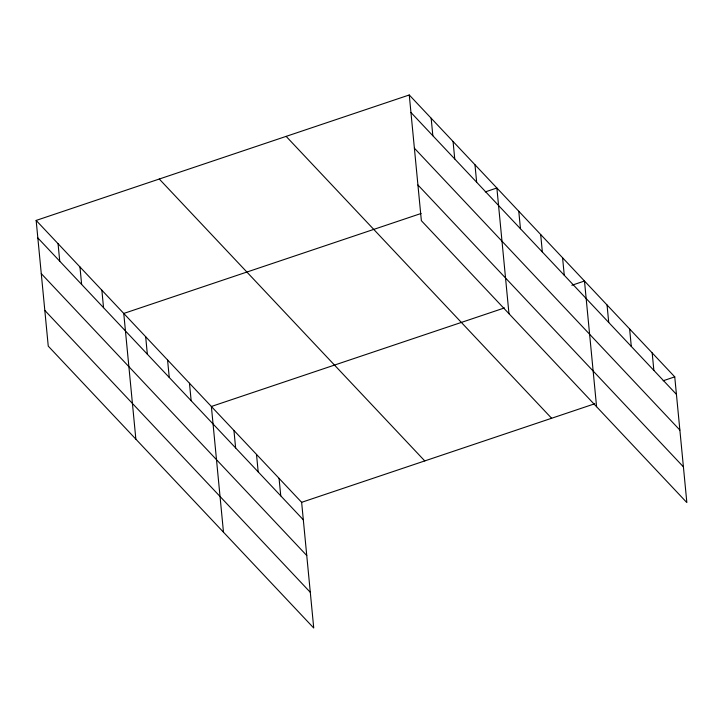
<?xml version="1.0" encoding="UTF-8"?>
<svg xmlns="http://www.w3.org/2000/svg" width="723" height="723" viewBox="0 0 723 723"><rect width="100%" height="100%" fill="white"/><g stroke="black" fill="none" stroke-linecap="round" stroke-linejoin="round"><path stroke-width="1.08" d="M36.15 220.425L301.636 502.322L313.737 628.025L48.251 346.136L36.15 220.425L409.263 94.975L674.749 376.864L686.85 502.575L421.364 220.678L409.263 94.975M421.102 213.475L123.76 313.448L135.861 439.159M485.296 191.893L496.873 187.998L508.974 313.701M504.5 307.917L211.369 406.48L223.479 532.182M571.848 285.269L584.482 281.021L596.583 406.733M301.636 502.322L594.767 403.759M663.172 380.759L674.749 376.864M410.944 112.472L676.43 394.36M414.378 148.179L679.873 430.077M417.921 184.971L683.416 466.868M286.136 136.376L551.622 418.265M159.277 179.024L424.763 460.922M37.831 237.921L303.326 519.819M41.274 273.628L306.76 555.526M44.817 310.42L310.303 592.318M652.182 352.905L653.863 370.402M629.616 328.947L631.296 346.444M607.049 304.979L608.73 322.476M562.575 257.768L564.265 275.264M540.677 234.514L542.358 252.011M518.771 211.252L520.461 228.748M474.966 164.745L476.656 182.241M453.068 141.482L454.749 158.979M431.161 118.229L432.842 135.725M279.069 478.364L280.759 495.861M256.502 454.396L258.192 471.893M233.936 430.438L235.626 447.935M189.471 383.217L191.152 400.714M167.564 359.964L169.254 377.46M145.666 336.71L147.347 354.207M101.862 290.194L103.543 307.691M79.955 266.941L81.636 284.437M58.057 243.687L59.738 261.184"/></g></svg>
